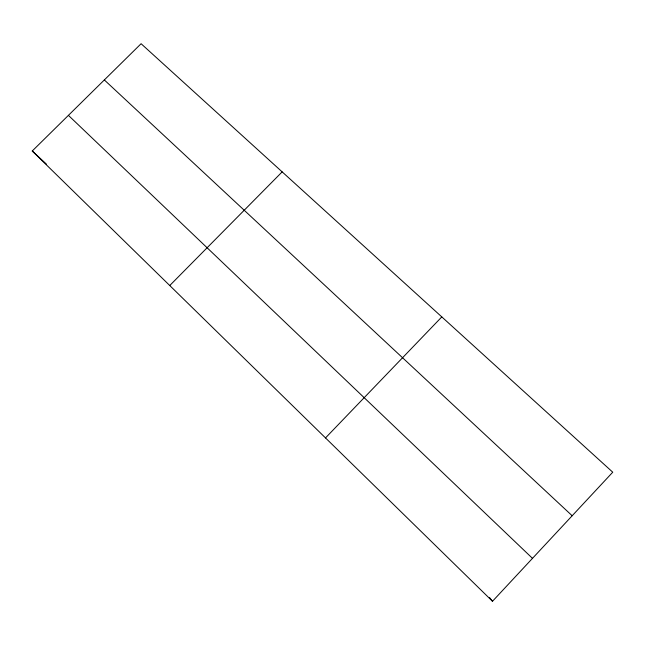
<?xml version="1.0" encoding="UTF-8"?>
<svg xmlns="http://www.w3.org/2000/svg" width="645" height="645" viewBox="0 0 645 645"><rect width="100%" height="100%" fill="white"/><g stroke="black" fill="none" stroke-linecap="round" stroke-linejoin="round"><path stroke-width="0.97" d="M492.49 601.285L612.75 472.204L141.094 43.715L32.25 151.003L492.49 601.285L489.539 597.528M325.515 437.923L441.801 316.905M169.756 285.533L282.163 171.876M32.25 151.003L46.327 164.024M104.337 79.948L572.179 515.75M68.41 115.358L532.488 558.352"/></g></svg>
